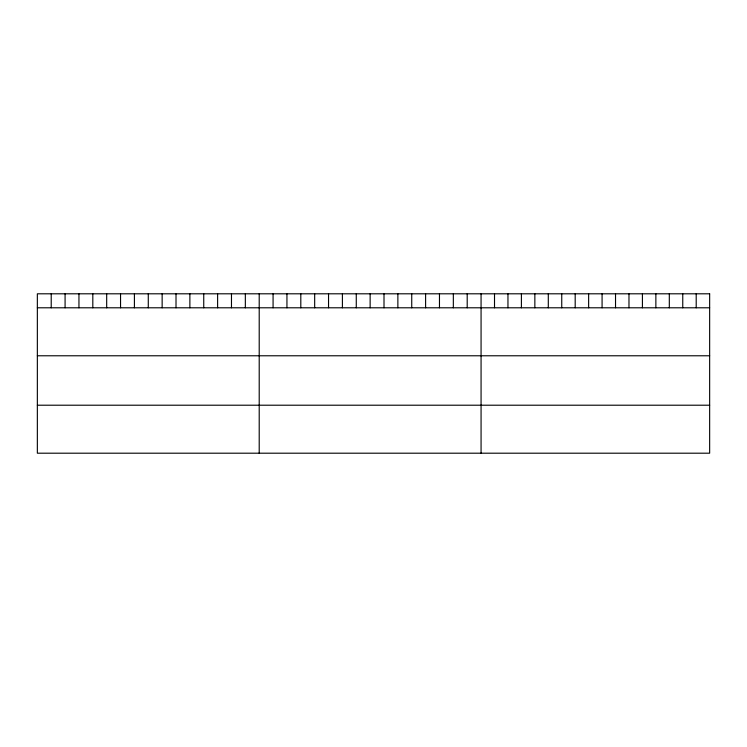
<?xml version="1.0" encoding="UTF-8"?>
<svg xmlns="http://www.w3.org/2000/svg" width="747" height="747" viewBox="0 0 747 747"><rect width="100%" height="100%" fill="white"/><g stroke="black" fill="none" stroke-linecap="round" stroke-linejoin="round"><path stroke-width="1.12" d="M37.35 307.792L709.65 307.792M37.35 355.777L709.65 355.777M37.35 405.21L709.65 405.21M696.204 293.804L696.204 307.792M682.758 293.804L682.758 307.792M669.312 293.804L669.312 307.792M655.866 293.804L655.866 307.792M642.42 293.804L642.42 307.792M628.974 293.804L628.974 307.792M615.528 293.804L615.528 307.792M602.082 293.804L602.082 307.792M588.636 293.804L588.636 307.792M575.19 293.804L575.19 307.792M561.744 293.804L561.744 307.792M548.298 293.804L548.298 307.792M534.852 293.804L534.852 307.792M521.406 293.804L521.406 307.792M507.96 293.804L507.96 307.792M494.514 293.804L494.514 307.792M481.068 293.804L481.068 453.196M467.202 293.804L467.202 307.792M453.336 293.804L453.336 307.792M439.469 293.804L439.469 307.792M425.603 293.804L425.603 307.792M411.737 293.804L411.737 307.792M397.871 293.804L397.871 307.792M384.005 293.804L384.005 307.792M370.138 293.804L370.138 307.792M356.272 293.804L356.272 307.792M342.406 293.804L342.406 307.792M328.54 293.804L328.54 307.792M314.674 293.804L314.674 307.792M300.808 293.804L300.808 307.792M286.941 293.804L286.941 307.792M273.075 293.804L273.075 307.792M259.209 293.804L259.209 453.196M245.343 293.804L245.343 307.792M231.477 293.804L231.477 307.792M217.61 293.804L217.61 307.792M203.744 293.804L203.744 307.792M189.878 293.804L189.878 307.792M176.012 293.804L176.012 307.792M162.146 293.804L162.146 307.792M148.28 293.804L148.28 307.792M134.413 293.804L134.413 307.792M120.547 293.804L120.547 307.792M106.681 293.804L106.681 307.792M92.815 293.804L92.815 307.792M78.949 293.804L78.949 307.792M65.082 293.804L65.082 307.792M51.216 293.804L51.216 307.792M709.65 293.804L37.35 293.804L37.35 453.196L709.65 453.196L709.65 293.804"/></g></svg>
